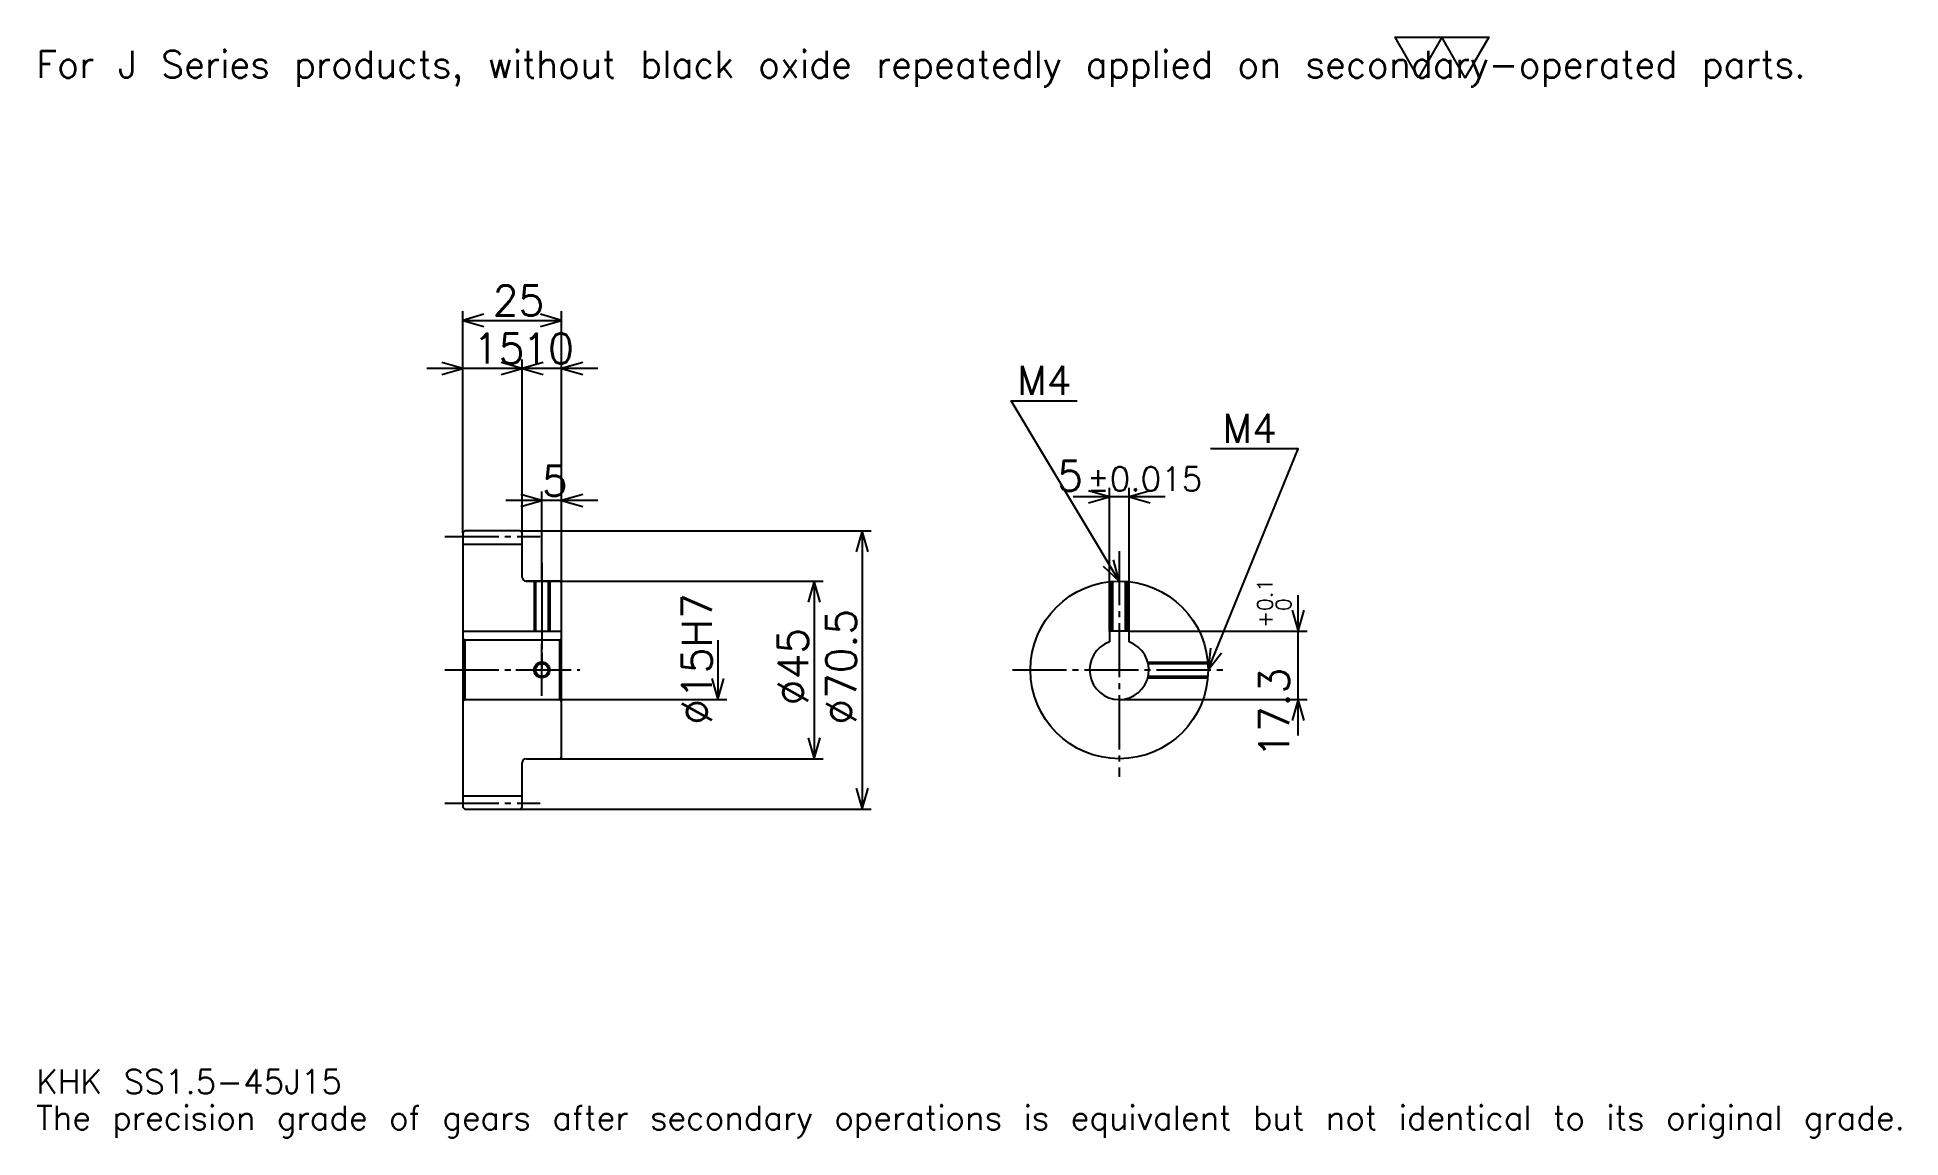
# Model space of a CAD drawing. Extents: x 15 to 487, y 6 to 284.
import ezdxf

# ---------------------------------------------------------------- set-up
doc = ezdxf.new("R2010")
doc.units = 0
doc.linetypes.add('DASHDOT', pattern=[18.260869, 13.695652, -1.521739, 1.521739, -1.521739])
doc.layers.get('0').update_dxf_attribs({"linetype": 'CONTINUOUS'})
doc.layers.add('DASHDOT', color=6, linetype='DASHDOT')
doc.styles.add('KANJI', font='TXT', dxfattribs={"bigfont": 'BIGFONT'})

msp = doc.modelspace()

# ---------------------------------------------------------------- linework, layer by layer
at = {"color": 5}
for p, q in [((123.260864, 159.271744), (123.260864, 214.815216)), ((123.260864, 212.532608), (148.260864, 212.532608)), ((148.260864, 159.271744), (148.260864, 214.815216)), ((147.391296, 200.358704), (114.130432, 200.358704)), ((157.391296, 200.358704), (129.130432, 200.358704)), ((138.260864, 159.271744), (138.260864, 202.641312)), ((286.956512, 133.821747), (286.956512, 170.108704)), ((291.956512, 133.821747), (291.956512, 170.108704)), ((157.391296, 166.880432), (134.130432, 166.880432)), ((143.260864, 159.271744), (143.260864, 169.163055)), ((301.086945, 167.826096), (277.82608, 167.826096)), ((123.260864, 158.771744), (123.260864, 159.271744)), ((137.760864, 159.271744), (148.260864, 159.271744)), ((138.260864, 158.771744), (138.260864, 159.271744)), ((143.260864, 146.521744), (143.260864, 159.271744)), ((143.260864, 146.521744), (143.260864, 159.271744)), ((148.260864, 159.271744), (226.630432, 159.271744)), ((148.260864, 146.021744), (148.260864, 159.271744)), ((224.347824, 159.271744), (224.347824, 88.771744)), ((139.260864, 146.521744), (148.260864, 146.521744)), ((148.260864, 146.521744), (214.456512, 146.521744)), ((212.173904, 146.521744), (212.173904, 101.521744)), ((334.782593, 107.391312), (334.782593, 142.952179)), ((291.956512, 133.821747), (337.065186, 133.821747)), ((187.82608, 131.521744), (187.82608, 116.521744)), ((148.260864, 116.521744), (190.108688, 116.521744)), ((289.456512, 116.521744), (337.065186, 116.521744)), ((139.260864, 101.521744), (148.260864, 101.521744)), ((148.260864, 101.521744), (214.456512, 101.521744)), ((137.760864, 88.771744), (148.260864, 88.771744)), ((148.260864, 88.771744), (226.630432, 88.771744))]:
    msp.add_line(p, q, dxfattribs=at)
at = {"color": 4}
for p, q in [((123.260864, 155.896744), (138.260864, 155.896744)), ((123.260864, 133.821747), (148.260864, 133.821747)), ((123.760864, 131.521744), (123.760864, 116.521744)), ((147.760864, 131.521744), (148.260864, 132.021744)), ((147.760864, 116.521744), (148.260864, 116.021744)), ((123.260864, 92.146744), (138.260864, 92.146744))]:
    msp.add_line(p, q, dxfattribs=at)
at = {"color": 7}
msp.add_lwpolyline([(365.217377, 273.913055), (359.282593, 284.200012), (383.021729, 284.200012), (377.086945, 273.913055), (371.152161, 284.200012), (365.217377, 273.913055)], dxfattribs=at)
at = {"color": 5}
for points in [[(128.586945, 214.054352), (123.260864, 212.532608), (128.586945, 211.010864)], [(142.934784, 211.010864), (148.260864, 212.532608), (142.934784, 214.054352)], [(117.934776, 198.836975), (123.260864, 200.358704), (117.934776, 201.880432)], [(132.934784, 198.836975), (138.260864, 200.358704), (132.934784, 201.880432)], [(143.586945, 201.880432), (138.260864, 200.358704), (143.586945, 198.836975)], [(153.586945, 201.880432), (148.260864, 200.358704), (153.586945, 198.836975)], [(289.456512, 146.521744), (262.065216, 192.17392), (278.804321, 192.17392)], [(311.956512, 124.021744), (334.782593, 180), (312.565247, 180)], [(137.934784, 165.358704), (143.260864, 166.880432), (137.934784, 168.402176)], [(153.586945, 168.402176), (148.260864, 166.880432), (153.586945, 165.358704)], [(281.630432, 166.304352), (286.956512, 167.826096), (281.630432, 169.347839)], [(297.282593, 169.347839), (291.956512, 167.826096), (297.282593, 166.304352)], [(225.869568, 153.945648), (224.347824, 159.271744), (222.82608, 153.945648)], [(285.411377, 150.305893), (289.456512, 146.521744), (288.021149, 151.87175)], [(213.695648, 141.195648), (212.173904, 146.521744), (210.652161, 141.195648)], [(333.260864, 139.147827), (334.782593, 133.821747), (336.304321, 139.147827)], [(312.558472, 129.528152), (311.956512, 124.021744), (315.376648, 128.378983)], [(186.304337, 121.847832), (187.82608, 116.521744), (189.347809, 121.847832)], [(336.304321, 111.195656), (334.782593, 116.521744), (333.260864, 111.195656)], [(210.652161, 106.847832), (212.173904, 101.521744), (213.695648, 106.847832)], [(222.82608, 94.097832), (224.347824, 88.771744), (225.869568, 94.097832)]]:
    msp.add_lwpolyline(points, dxfattribs=at)
at = {"color": 4}
for points in [[(138.260864, 147.521744), (138.260864, 158.771744), (137.760864, 159.271744), (123.760864, 159.271744), (123.260864, 158.771744), (123.260864, 116.021744)], [(139.260864, 101.521744), (147.760864, 101.521744), (148.260864, 102.021744), (148.260864, 146.021744), (147.760864, 146.521744), (139.260864, 146.521744)], [(141.260864, 146.521744), (141.260864, 133.821747)], [(141.640869, 146.521744), (141.640869, 133.821747)], [(144.880859, 146.521744), (144.880859, 133.821747)], [(145.260864, 146.521744), (145.260864, 133.821747)], [(287.456512, 133.821747), (287.456512, 146.432678)], [(287.836517, 133.821747), (287.836517, 146.463348)], [(291.076508, 133.821747), (291.076508, 146.463348)], [(291.456512, 133.821747), (291.456512, 146.432678)], [(291.956512, 131.092804), (291.956512, 133.821747), (286.956512, 133.821747), (286.956512, 131.092804)], [(123.260864, 116.021744), (123.760864, 116.521744), (147.760864, 116.521744), (147.760864, 131.521744), (123.760864, 131.521744), (123.260864, 132.021744)], [(296.684937, 126.021744), (311.867432, 126.021744)], [(296.77948, 125.641747), (311.898132, 125.641747)], [(296.684937, 122.021744), (311.867432, 122.021744)], [(296.77948, 122.401741), (311.898132, 122.401741)], [(123.260864, 116.021744), (123.260864, 89.271744), (123.760864, 88.771744), (137.760864, 88.771744), (138.260864, 89.271744), (138.260864, 100.521744)]]:
    msp.add_lwpolyline(points, dxfattribs=at)
for centre, radius in [((289.456512, 124.021744), 22.5), ((143.260864, 124.021744), 1.62)]:
    msp.add_circle(centre, radius, dxfattribs=at)
at = {"color": 7}
msp.add_circle((143.260864, 124.021744), 2, dxfattribs=at)
at = {"color": 4}
for centre, radius, start, end in [((139.260864, 147.521744), 1, 180, 270), ((289.456512, 124.021744), 7.5, 109.47122094, 70.52877906), ((139.260864, 100.521744), 1, 90, 180)]:
    msp.add_arc(centre, radius, start, end, dxfattribs=at)
at = {"layer": 'DASHDOT', "color": 7}
for p, q in [((118.695648, 157.771744), (142.82608, 157.771744)), ((289.456512, 154.130432), (289.456512, 96.956528)), ((143.260864, 146.521744), (143.260864, 124.021744)), ((118.695648, 124.021744), (152.82608, 124.021744)), ((262.391296, 124.021744), (316.521729, 124.021744)), ((118.695648, 90.271744), (142.82608, 90.271744))]:
    msp.add_line(p, q, dxfattribs=at)
for points in [[(143.260864, 151.08696), (143.260864, 129.256531)], [(143.260864, 117.456528), (143.260864, 130.58696)], [(136.695648, 124.021744), (149.82608, 124.021744)]]:
    msp.add_lwpolyline(points, dxfattribs=at)

# ---------------------------------------------------------------- texts
at = {"color": 7, "style": 'KANJI'}
for s, height, p in [('For J Series products, without black oxide repeatedly applied on secondary-operated parts.', 6.847826, (15.217391, 273.913055)), ('25', 7.608696, (130.815216, 213.75)), ('15', 7.608696, (125.815208, 201.576096)), ('10', 7.608696, (138.315216, 201.576096)), ('M4', 7.304348, (263.586945, 193.695648)), ('M4', 7.304348, (315.608704, 181.521744)), ('5', 7.608696, (143.28804, 168.097839)), ('5', 7.608696, (273.750671, 169.347839)), ('%%p0.015', 6.086957, (281.282349, 169.347839)), ('KHK SS1.5-45J15', 6.086957, (15.217391, 16.73913)), ('The precision grade of gears after secondary operations is equivalent but not identical to its original grade.', 6.086957, (15.217391, 7.608696))]:
    msp.add_text(s, height=height, dxfattribs=at).set_placement(p)
for s, height, p in [('%%c15H7', 7.608696, (186.304337, 110.135872)), ('0.1', 3.804348, (328.239136, 138.940948)), ('0', 3.804348, (332.956512, 138.940948)), ('%%c70.5', 7.608696, (222.82608, 110.13588)), ('+', 3.804348, (328.239136, 134.680069)), ('%%c45', 7.608696, (210.652161, 115.081528)), ('17.3', 7.608696, (332.5, 101.746628))]:
    msp.add_text(s, height=height, rotation=90, dxfattribs=at).set_placement(p)

doc.saveas('drawing.dxf')
